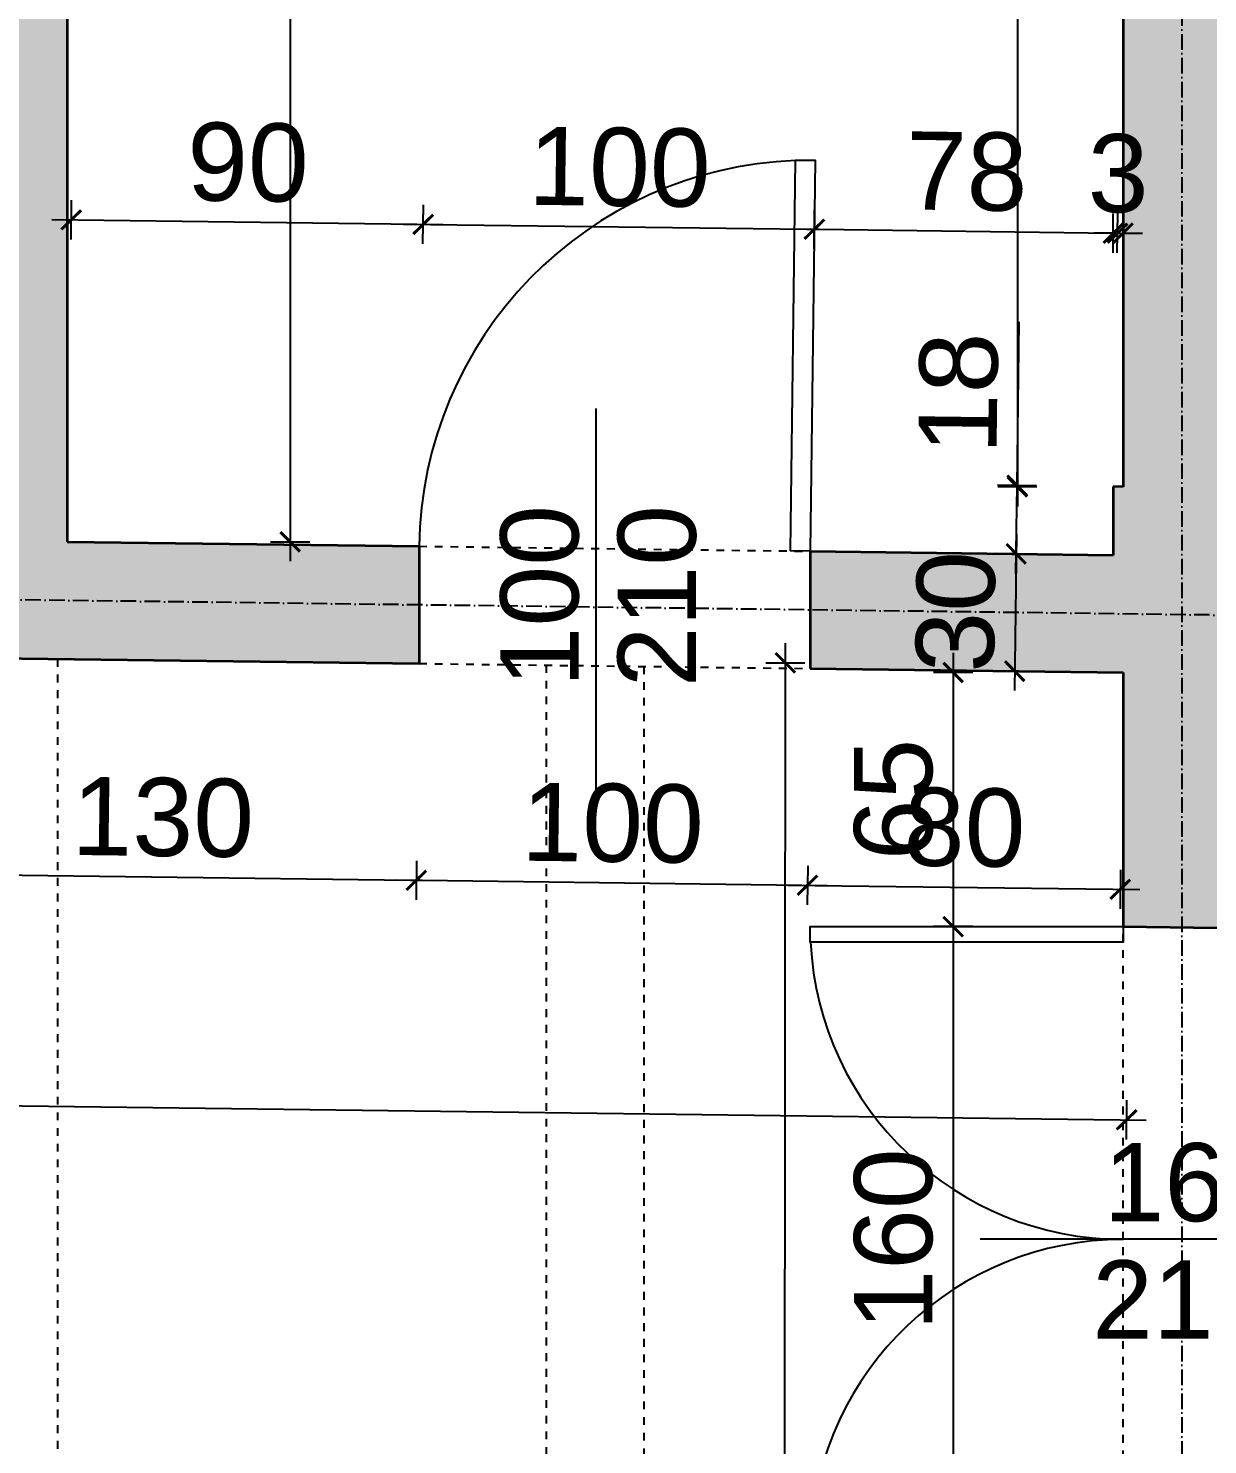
# Model space of a CAD drawing. Header units: inches. Extents: x -72385 to 39588, y -6525 to 66685.
# Drawn here: x -45649.8 to -45348.2, y 23209 to 23571.3 of the extents above; entities that cross this region are included whole.
import ezdxf

# ---------------------------------------------------------------- set-up
doc = ezdxf.new("R2010")
doc.units = ezdxf.units.IN
doc.header["$MEASUREMENT"] = 0
doc.linetypes.add('DashDot', pattern=[0.6, 0.4, -0.1, 0, -0.1])
doc.linetypes.add('Hidden', pattern=[0.4, 0.2, -0.2])
for name, color, linetype, lineweight in [('Врати', 251, 'Continuous', 25), ('Надписи врати', 252, 'Continuous', 25), ('Надписи коти вътрешни', 252, 'Continuous', 25), ('Оси', 252, 'DashDot', 25), ('Пунктир', 253, 'Hidden', 25), ('Разрезни линии', 7, 'Continuous', 35), ('Щрих стени', 254, 'Continuous', 25)]:
    doc.layers.add(name, color=color, linetype=linetype, lineweight=lineweight)
doc.styles.add('Arial Regular', font='arial.ttf')
doc.styles.get("Standard").update_dxf_attribs({"font": 'arial.ttf'})
doc.dimstyles.new('Annotative', dxfattribs={"dimscale": 0, "dimtxt": 20, "dimasz": 5, "dimexe": 5, "dimexo": 5, "dimgap": 5, "dimtad": 1, "dimdec": 0, "dimzin": 0, "dimdsep": 46, "dimtxsty": 'Standard', "dimblk": 'ARCHTICK', "dimcen": 5, "dimdle": 5, "dimadec": 0, "dimazin": 0, "dimtfac": 1, "dimtdec": 0, "dimtofl": 0, "dimtmove": 0, "dimatfit": 3, "dimldrblk": 'ARCHTICK', "dimfxl": 5, "dimfxlon": 1, "dimtolj": 1, "dimtzin": 0, "dimarcsym": 1})

# ---------------------------------------------------------------- blocks, each defined once
blk = doc.blocks.new('_ArchTick')
at = {"color": 0, "linetype": 'ByBlock', "const_width": 0.15}
blk.add_lwpolyline([(-0.5, -0.5), (0.5, 0.5)], dxfattribs=at)
blk = doc.blocks.new('*D2435')
at = {"layer": 'Defpoints', "color": 0, "ltscale": 50, "transparency": 16777216}
for p in [(-45548.79, 23521.12), (-45639.84, 23439.93), (-45549.84, 23438.79)]:
    blk.add_point(p, dxfattribs=at)
at = {"layer": 'Надписи коти вътрешни', "color": 0, "lineweight": -2, "ltscale": 50, "transparency": 16777216}
for p, q in [((-45638.85, 23517.27), (-45638.73, 23527.27)), ((-45548.85, 23516.12), (-45548.73, 23526.12)), ((-45643.79, 23522.33), (-45543.79, 23521.06))]:
    blk.add_line(p, q, dxfattribs=at)
at = {"layer": 'Надписи коти вътрешни', "color": 0, "lineweight": -2, "ltscale": 50, "transparency": 16777216, "xscale": 5, "yscale": 5, "zscale": 5}
for p, rotation in [((-45638.79, 23522.27), 179.2706286525507), ((-45548.79, 23521.12), 359.2706286525507)]:
    blk.add_blockref('_ArchTick', p, dxfattribs=dict(at, rotation=rotation))
at = {"layer": 'Надписи коти вътрешни', "color": 0, "ltscale": 50, "transparency": 16777216, "insert": (-45593.6, 23536.91), "char_height": 20, "attachment_point": 5, "rotation": 359.2706}
blk.add_mtext('\\A1;90', dxfattribs=at)
blk = doc.blocks.new('*D2436')
at = {"layer": 'Defpoints', "color": 0, "ltscale": 50, "transparency": 16777216}
for p in [(-45448.79, 23519.85), (-45549.84, 23438.79), (-45449.84, 23437.51)]:
    blk.add_point(p, dxfattribs=at)
at = {"layer": 'Надписи коти вътрешни', "color": 0, "lineweight": -2, "ltscale": 50, "transparency": 16777216}
for p, q in [((-45548.85, 23516.12), (-45548.73, 23526.12)), ((-45448.85, 23514.85), (-45448.73, 23524.85)), ((-45553.79, 23521.19), (-45443.79, 23519.79))]:
    blk.add_line(p, q, dxfattribs=at)
at = {"layer": 'Надписи коти вътрешни', "color": 0, "lineweight": -2, "ltscale": 50, "transparency": 16777216, "xscale": 5, "yscale": 5, "zscale": 5}
for p, rotation in [((-45548.79, 23521.12), 179.2706286525442), ((-45448.79, 23519.85), 359.2706286525442)]:
    blk.add_blockref('_ArchTick', p, dxfattribs=dict(at, rotation=rotation))
at = {"layer": 'Надписи коти вътрешни', "color": 0, "ltscale": 50, "transparency": 16777216, "insert": (-45498.6, 23535.7), "char_height": 20, "attachment_point": 5, "rotation": 359.2706}
blk.add_mtext('\\A1;100', dxfattribs=at)
blk = doc.blocks.new('*D2437')
at = {"layer": 'Defpoints', "color": 0, "ltscale": 50, "transparency": 16777216}
for p in [(-45371.25, 23518.86), (-45449.84, 23437.51), (-45372.34, 23436.49)]:
    blk.add_point(p, dxfattribs=at)
at = {"layer": 'Надписи коти вътрешни', "color": 0, "lineweight": -2, "ltscale": 50, "transparency": 16777216}
for p, q in [((-45448.82, 23514.88), (-45448.69, 23524.88)), ((-45371.32, 23513.86), (-45371.19, 23523.86)), ((-45453.75, 23519.95), (-45366.26, 23518.8))]:
    blk.add_line(p, q, dxfattribs=at)
at = {"layer": 'Надписи коти вътрешни', "color": 0, "lineweight": -2, "ltscale": 50, "transparency": 16777216, "xscale": 5, "yscale": 5, "zscale": 5}
for p, rotation in [((-45448.75, 23519.88), 179.2471032106159), ((-45371.25, 23518.86), 359.247103210616)]:
    blk.add_blockref('_ArchTick', p, dxfattribs=dict(at, rotation=rotation))
at = {"layer": 'Надписи коти вътрешни', "color": 0, "ltscale": 50, "transparency": 16777216, "insert": (-45409.81, 23534.58), "char_height": 20, "attachment_point": 5, "rotation": 359.2471}
blk.add_mtext('\\A1;78', dxfattribs=at)
blk = doc.blocks.new('*D2438')
at = {"layer": 'Defpoints', "color": 0, "ltscale": 50, "transparency": 16777216}
for p in [(-45639.84, 24007.48), (-45639.84, 23439.93), (-45582.82, 23439.93)]:
    blk.add_point(p, dxfattribs=at)
at = {"layer": 'Надписи коти вътрешни', "color": 0, "lineweight": -2, "ltscale": 50, "transparency": 16777216}
for p, q in [((-45582.82, 24012.48), (-45582.82, 23434.93)), ((-45587.82, 24007.48), (-45577.82, 24007.48)), ((-45587.82, 23439.93), (-45577.82, 23439.93))]:
    blk.add_line(p, q, dxfattribs=at)
at = {"layer": 'Надписи коти вътрешни', "color": 0, "lineweight": -2, "ltscale": 50, "transparency": 16777216, "xscale": 5, "yscale": 5, "zscale": 5}
for p, rotation in [((-45582.82, 24007.48), 90), ((-45582.82, 23439.93), 270)]:
    blk.add_blockref('_ArchTick', p, dxfattribs=dict(at, rotation=rotation))
at = {"layer": 'Надписи коти вътрешни', "color": 0, "ltscale": 50, "transparency": 16777216, "insert": (-45598.03, 23723.7), "char_height": 20, "attachment_point": 5, "rotation": 90}
blk.add_mtext('\\A1;568', dxfattribs=at)
blk = doc.blocks.new('*D2380')
at = {"layer": 'Defpoints', "color": 0, "ltscale": 50, "transparency": 16777216}
for p in [(-45679.84, 23410.44), (-45549.84, 23408.78), (-45550.54, 23353.35)]:
    blk.add_point(p, dxfattribs=at)
at = {"layer": 'Надписи коти вътрешни', "color": 0, "lineweight": -2, "ltscale": 50, "transparency": 16777216}
for p, q in [((-45680.48, 23360.01), (-45680.61, 23350.01)), ((-45550.48, 23358.35), (-45550.61, 23348.35)), ((-45685.54, 23355.07), (-45545.54, 23353.29))]:
    blk.add_line(p, q, dxfattribs=at)
at = {"layer": 'Надписи коти вътрешни', "color": 0, "lineweight": -2, "ltscale": 50, "transparency": 16777216, "xscale": 5, "yscale": 5, "zscale": 5}
for p, rotation in [((-45680.54, 23355.01), 179.270628652543), ((-45550.54, 23353.35), 359.2706286525431)]:
    blk.add_blockref('_ArchTick', p, dxfattribs=dict(at, rotation=rotation))
at = {"layer": 'Надписи коти вътрешни', "color": 0, "ltscale": 50, "transparency": 16777216, "insert": (-45615.35, 23369.4), "char_height": 20, "attachment_point": 5, "rotation": 359.2706}
blk.add_mtext('\\A1;130', dxfattribs=at)
blk = doc.blocks.new('*D2381')
at = {"layer": 'Defpoints', "color": 0, "ltscale": 50, "transparency": 16777216}
for p in [(-45549.84, 23408.78), (-45449.84, 23407.51), (-45450.54, 23352.08)]:
    blk.add_point(p, dxfattribs=at)
at = {"layer": 'Надписи коти вътрешни', "color": 0, "lineweight": -2, "ltscale": 50, "transparency": 16777216}
for p, q in [((-45550.48, 23358.35), (-45550.61, 23348.35)), ((-45450.48, 23357.08), (-45450.61, 23347.08)), ((-45555.54, 23353.42), (-45445.54, 23352.02))]:
    blk.add_line(p, q, dxfattribs=at)
at = {"layer": 'Надписи коти вътрешни', "color": 0, "lineweight": -2, "ltscale": 50, "transparency": 16777216, "xscale": 5, "yscale": 5, "zscale": 5}
for p, rotation in [((-45550.54, 23353.35), 179.2706286525504), ((-45450.54, 23352.08), 359.2706286525504)]:
    blk.add_blockref('_ArchTick', p, dxfattribs=dict(at, rotation=rotation))
at = {"layer": 'Надписи коти вътрешни', "color": 0, "ltscale": 50, "transparency": 16777216, "insert": (-45500.35, 23367.93), "char_height": 20, "attachment_point": 5, "rotation": 359.2706}
blk.add_mtext('\\A1;100', dxfattribs=at)
blk = doc.blocks.new('*D2382')
at = {"layer": 'Defpoints', "color": 0, "ltscale": 50, "transparency": 16777216}
for p in [(-45449.84, 23407.51), (-45369.84, 23406.49), (-45370.54, 23351.06)]:
    blk.add_point(p, dxfattribs=at)
at = {"layer": 'Надписи коти вътрешни', "color": 0, "lineweight": -2, "ltscale": 50, "transparency": 16777216}
for p, q in [((-45450.48, 23357.08), (-45450.61, 23347.08)), ((-45370.48, 23356.06), (-45370.61, 23346.06)), ((-45455.54, 23352.14), (-45365.54, 23351))]:
    blk.add_line(p, q, dxfattribs=at)
at = {"layer": 'Надписи коти вътрешни', "color": 0, "lineweight": -2, "ltscale": 50, "transparency": 16777216, "xscale": 5, "yscale": 5, "zscale": 5}
for p, rotation in [((-45450.54, 23352.08), 179.270628652549), ((-45370.54, 23351.06), 359.270628652549)]:
    blk.add_blockref('_ArchTick', p, dxfattribs=dict(at, rotation=rotation))
at = {"layer": 'Надписи коти вътрешни', "color": 0, "ltscale": 50, "transparency": 16777216, "insert": (-45410.35, 23366.78), "char_height": 20, "attachment_point": 5, "rotation": 359.2706}
blk.add_mtext('\\A1;80', dxfattribs=at)
blk = doc.blocks.new('*D2396')
at = {"layer": 'Defpoints', "color": 0, "ltscale": 50, "transparency": 16777216}
for p in [(-45570, 23409.04), (-45456.19, 23408.96), (-45570.41, 22839)]:
    blk.add_point(p, dxfattribs=at)
at = {"layer": 'Надписи коти вътрешни', "color": 0, "lineweight": -2, "ltscale": 50, "transparency": 16777216}
for p, q in [((-45456.6, 22833.92), (-45456.19, 23413.96)), ((-45461.19, 23408.96), (-45451.19, 23408.96)), ((-45461.6, 22838.92), (-45451.6, 22838.91))]:
    blk.add_line(p, q, dxfattribs=at)
at = {"layer": 'Надписи коти вътрешни', "color": 0, "lineweight": -2, "ltscale": 50, "transparency": 16777216, "xscale": 5, "yscale": 5, "zscale": 5}
for p, rotation in [((-45456.19, 23408.96), 89.9589558169174), ((-45456.6, 22838.92), 269.9589558169174)]:
    blk.add_blockref('_ArchTick', p, dxfattribs=dict(at, rotation=rotation))
at = {"layer": 'Надписи коти вътрешни', "color": 0, "ltscale": 50, "transparency": 16777216, "insert": (-45471.61, 23123.95), "char_height": 20, "attachment_point": 5, "rotation": 89.959}
blk.add_mtext('\\A1;570', dxfattribs=at)
blk = doc.blocks.new('*D8178')
at = {"layer": 'Defpoints', "color": 0, "ltscale": 50, "transparency": 16777216}
for p in [(-45368.92, 23292.08), (-47139.84, 23242.74), (-45369.84, 23220.2)]:
    blk.add_point(p, dxfattribs=at)
at = {"layer": 'Надписи коти вътрешни', "color": 0, "lineweight": -2, "ltscale": 50, "transparency": 16777216}
for p, q in [((-47138.99, 23309.61), (-47138.86, 23319.61)), ((-47143.92, 23314.67), (-45363.92, 23292.01)), ((-45368.99, 23287.08), (-45368.86, 23297.08))]:
    blk.add_line(p, q, dxfattribs=at)
at = {"layer": 'Надписи коти вътрешни', "color": 0, "lineweight": -2, "ltscale": 50, "transparency": 16777216, "xscale": 5, "yscale": 5, "zscale": 5}
for p, rotation in [((-47138.92, 23314.61), 179.2706286525473), ((-45368.92, 23292.08), 359.2706286525473)]:
    blk.add_blockref('_ArchTick', p, dxfattribs=dict(at, rotation=rotation))
at = {"layer": 'Надписи коти вътрешни', "color": 0, "ltscale": 50, "transparency": 16777216, "insert": (-46176.65, 23317.57), "char_height": 20, "attachment_point": 5, "rotation": 359.2706}
blk.add_mtext('\\A1;1770', dxfattribs=at)
blk = doc.blocks.new('*D2457')
at = {"layer": 'Defpoints', "color": 0, "ltscale": 50, "transparency": 16777216}
for p in [(-45369.84, 23406.49), (-45413.28, 23341.49), (-45369.84, 23341.49)]:
    blk.add_point(p, dxfattribs=at)
at = {"layer": 'Надписи коти вътрешни', "color": 0, "lineweight": -2, "ltscale": 50, "transparency": 16777216}
for p, q in [((-45413.28, 23411.49), (-45413.28, 23336.49)), ((-45408.28, 23406.49), (-45418.28, 23406.49)), ((-45408.28, 23341.49), (-45418.28, 23341.49))]:
    blk.add_line(p, q, dxfattribs=at)
at = {"layer": 'Надписи коти вътрешни', "color": 0, "lineweight": -2, "ltscale": 50, "transparency": 16777216, "xscale": 5, "yscale": 5, "zscale": 5}
for p, rotation in [((-45413.28, 23406.49), 90), ((-45413.28, 23341.49), 270)]:
    blk.add_blockref('_ArchTick', p, dxfattribs=dict(at, rotation=rotation))
at = {"layer": 'Надписи коти вътрешни', "color": 0, "ltscale": 50, "transparency": 16777216, "insert": (-45428.49, 23373.99), "char_height": 20, "attachment_point": 5, "rotation": 90}
blk.add_mtext('\\A1;65', dxfattribs=at)
blk = doc.blocks.new('*D2483')
at = {"layer": 'Defpoints', "color": 0, "ltscale": 50, "transparency": 16777216}
for p in [(-45369.84, 23341.49), (-45413.28, 23181.47), (-45369.84, 23181.47)]:
    blk.add_point(p, dxfattribs=at)
at = {"layer": 'Надписи коти вътрешни', "color": 0, "lineweight": -2, "ltscale": 50, "transparency": 16777216}
for p, q in [((-45413.28, 23346.49), (-45413.28, 23176.47)), ((-45408.28, 23341.49), (-45418.28, 23341.49)), ((-45408.28, 23181.47), (-45418.28, 23181.47))]:
    blk.add_line(p, q, dxfattribs=at)
at = {"layer": 'Надписи коти вътрешни', "color": 0, "lineweight": -2, "ltscale": 50, "transparency": 16777216, "xscale": 5, "yscale": 5, "zscale": 5}
for p, rotation in [((-45413.28, 23341.49), 90), ((-45413.28, 23181.47), 270)]:
    blk.add_blockref('_ArchTick', p, dxfattribs=dict(at, rotation=rotation))
at = {"layer": 'Надписи коти вътрешни', "color": 0, "ltscale": 50, "transparency": 16777216, "insert": (-45428.49, 23261.48), "char_height": 20, "attachment_point": 5, "rotation": 90}
blk.add_mtext('\\A1;160', dxfattribs=at)
blk = doc.blocks.new('*D2487')
at = {"layer": 'Defpoints', "color": 0, "ltscale": 50, "transparency": 16777216}
for p in [(-45369.84, 23959.04), (-45396.85, 23453.99), (-45369.61, 23453.99)]:
    blk.add_point(p, dxfattribs=at)
at = {"layer": 'Надписи коти вътрешни', "color": 0, "lineweight": -2, "ltscale": 50, "transparency": 16777216}
for p, q in [((-45396.85, 23964.04), (-45396.85, 23448.99)), ((-45391.85, 23959.04), (-45401.85, 23959.04)), ((-45391.85, 23453.99), (-45401.85, 23453.99))]:
    blk.add_line(p, q, dxfattribs=at)
at = {"layer": 'Надписи коти вътрешни', "color": 0, "lineweight": -2, "ltscale": 50, "transparency": 16777216, "xscale": 5, "yscale": 5, "zscale": 5}
for p, rotation in [((-45396.85, 23959.04), 90), ((-45396.85, 23453.99), 270)]:
    blk.add_blockref('_ArchTick', p, dxfattribs=dict(at, rotation=rotation))
at = {"layer": 'Надписи коти вътрешни', "color": 0, "ltscale": 50, "transparency": 16777216, "insert": (-45412.06, 23706.52), "char_height": 20, "attachment_point": 5, "rotation": 90}
blk.add_mtext('\\A1;505', dxfattribs=at)
blk = doc.blocks.new('*D7406')
at = {"layer": 'Defpoints', "color": 0, "ltscale": 50, "transparency": 16777216}
for p in [(-45396.95, 23454.34), (-45372.11, 23454.02), (-45372.34, 23436.53)]:
    blk.add_point(p, dxfattribs=at)
at = {"layer": 'Надписи коти вътрешни', "color": 0, "lineweight": -2, "ltscale": 50, "transparency": 16777216}
for p, q in [((-45396.95, 23454.34), (-45396.42, 23496.15)), ((-45391.95, 23454.28), (-45401.95, 23454.4)), ((-45397.24, 23431.84), (-45396.95, 23454.34)), ((-45392.17, 23436.78), (-45402.17, 23436.91))]:
    blk.add_line(p, q, dxfattribs=at)
at = {"layer": 'Надписи коти вътрешни', "color": 0, "lineweight": -2, "ltscale": 50, "transparency": 16777216, "xscale": 5, "yscale": 5, "zscale": 5}
for p, rotation in [((-45396.95, 23454.34), 89.2706286524607), ((-45397.17, 23436.84), 269.2706286524607)]:
    blk.add_blockref('_ArchTick', p, dxfattribs=dict(at, rotation=rotation))
at = {"layer": 'Надписи коти вътрешни', "color": 0, "ltscale": 50, "transparency": 16777216, "insert": (-45411.86, 23477.94), "char_height": 20, "attachment_point": 5, "rotation": 89.2706}
blk.add_mtext('\\A1;18', dxfattribs=at)
blk = doc.blocks.new('*D2495')
at = {"layer": 'Defpoints', "color": 0, "ltscale": 50, "transparency": 16777216}
for p in [(-45372.34, 23518.86), (-45372.34, 23454.03), (-45369.84, 23454)]:
    blk.add_point(p, dxfattribs=at)
at = {"layer": 'Надписи коти вътрешни', "color": 0, "lineweight": -2, "ltscale": 50, "transparency": 16777216}
for p, q in [((-45372.34, 23513.86), (-45372.34, 23523.86)), ((-45369.84, 23513.86), (-45369.84, 23523.86)), ((-45372.34, 23518.86), (-45377.34, 23518.86)), ((-45369.84, 23518.86), (-45364.84, 23518.86))]:
    blk.add_line(p, q, dxfattribs=at)
at = {"layer": 'Надписи коти вътрешни', "color": 0, "lineweight": -2, "ltscale": 50, "transparency": 16777216, "xscale": 5, "yscale": 5, "zscale": 5}
blk.add_blockref('_ArchTick', (-45372.34, 23518.86), dxfattribs=at)
at = {"layer": 'Надписи коти вътрешни', "color": 0, "lineweight": -2, "ltscale": 50, "transparency": 16777216, "xscale": 5, "yscale": 5, "zscale": 5, "rotation": 180}
blk.add_blockref('_ArchTick', (-45369.84, 23518.86), dxfattribs=at)
at = {"layer": 'Надписи коти вътрешни', "color": 0, "ltscale": 50, "transparency": 16777216, "insert": (-45371.09, 23534.08), "char_height": 20, "attachment_point": 5}
blk.add_mtext('\\A1;3', dxfattribs=at)
blk = doc.blocks.new('*D7405')
at = {"layer": 'Defpoints', "color": 0, "ltscale": 10, "transparency": 16777216}
for p in [(-45427.5, 23437.23), (-45427.88, 23407.23), (-45397.55, 23406.84)]:
    blk.add_point(p, dxfattribs=at)
at = {"layer": 'Надписи коти вътрешни', "color": 0, "lineweight": -2, "ltscale": 10, "transparency": 16777216}
for p, q in [((-45397.11, 23441.84), (-45397.62, 23401.85)), ((-45402.17, 23436.91), (-45392.17, 23436.78)), ((-45402.55, 23406.91), (-45392.55, 23406.78))]:
    blk.add_line(p, q, dxfattribs=at)
at = {"layer": 'Надписи коти вътрешни', "color": 0, "lineweight": -2, "ltscale": 10, "transparency": 16777216, "xscale": 5, "yscale": 5, "zscale": 5}
for p, rotation in [((-45397.17, 23436.84), 89.27062865254915), ((-45397.55, 23406.84), 269.2706286525491)]:
    blk.add_blockref('_ArchTick', p, dxfattribs=dict(at, rotation=rotation))
at = {"layer": 'Надписи коти вътрешни', "color": 0, "ltscale": 10, "transparency": 16777216, "insert": (-45412.58, 23422.04), "char_height": 20, "attachment_point": 5, "rotation": 89.2706}
blk.add_mtext('\\A1;30', dxfattribs=at)

msp = doc.modelspace()

# ---------------------------------------------------------------- hatches: boundary and pattern name
at = {"layer": 'Щрих стени', "ltscale": 10}
h = msp.add_hatch(color=256, dxfattribs=at)
h.dxf.hatch_style = 1
h.paths.add_polyline_path([(-48702.34, 22246.32), (-48667.34, 22245.87), (-48667.34, 22280.88), (-48702.34, 22281.32)])
h.paths.add_polyline_path([(-48367.34, 22322.06), (-48402.34, 22322.51), (-48402.34, 22242.5), (-48367.34, 22242.05)])
h.paths.add_polyline_path([(-48102.34, 22273.68), (-48102.34, 22238.68), (-48067.34, 22238.24), (-48067.34, 22273.24)])
h.paths.add_polyline_path([(-47802.34, 22234.86), (-47767.34, 22234.42), (-47767.34, 22314.42), (-47802.34, 22314.87)])
h.paths.add_polyline_path([(-47809.84, 22842.51), (-47834.84, 22842.82), (-47834.84, 22807.82), (-47809.84, 22807.5), (-47759.84, 22806.87), (-47759.84, 22896.87), (-47809.84, 22897.51)])
h.paths.add_polyline_path([(-48409.84, 22815.14), (-48359.84, 22814.51), (-48359.84, 22904.51), (-48409.84, 22905.15)])
h.paths.add_polyline_path([(-47347.34, 23021.63), (-47347.34, 23051.64), (-48824.84, 23070.45), (-48824.84, 23040.44)])
h.paths.add_polyline_path([(-47139.84, 23053.99), (-47202.34, 23054.79), (-47202.34, 23049.79), (-47257.34, 23050.49), (-47257.34, 23020.49), (-47202.34, 23019.79), (-47202.34, 22849.77), (-47212.34, 22849.9), (-47212.34, 22829.9), (-47202.34, 22829.77), (-47202.34, 22262.23), (-47502.34, 22266.05), (-47502.34, 22231.04), (-47137.34, 22226.4), (-47137.34, 22306.4), (-47139.84, 22306.43), (-47139.84, 22828.98), (-46989.84, 22827.07), (-46989.84, 22857.07), (-47119.84, 22858.72), (-47119.84, 22868.73), (-47139.84, 22868.98)])
h.paths.add_polyline_path([(-47202.34, 23499.83), (-47202.34, 23459.82), (-47407.34, 23462.43), (-47407.34, 23432.43), (-47202.34, 23429.82), (-47202.34, 23214.8), (-47139.84, 23214.01), (-47139.84, 23429.03), (-46749.84, 23424.06), (-46749.84, 23454.06), (-47139.84, 23459.03), (-47139.84, 23499.03)])
h.paths.add_polyline_path([(-47139.84, 23981.57), (-47137.34, 23981.54), (-47137.34, 24061.54), (-47202.34, 24062.37), (-47202.34, 23589.83), (-47139.84, 23589.04)])
h.paths.add_polyline_path([(-47809.84, 23467.56), (-47974.84, 23469.66), (-47974.84, 23439.66), (-47834.84, 23437.87), (-47834.84, 23407.82), (-47809.84, 23407.5), (-47809.84, 23407.5), (-47759.84, 23406.87), (-47759.84, 23436.92), (-47567.34, 23434.47), (-47567.34, 23464.47), (-47759.84, 23466.92), (-47759.84, 23496.87), (-47769.84, 23497), (-47769.84, 23989.59), (-47767.34, 23989.56), (-47767.34, 24069.57), (-47802.34, 24070.01), (-47802.34, 23990), (-47799.84, 23989.97), (-47799.84, 23497.38), (-47809.84, 23497.51)])
h.paths.add_polyline_path([(-46837.34, 24057.73), (-46872.34, 24058.17), (-46872.34, 23973.16), (-46842.34, 23972.78), (-46842.34, 23992.78), (-46837.34, 23992.72)])
h.paths.add_polyline_path([(-46539.84, 23816.42), (-46379.84, 23814.38), (-46379.84, 23419.35), (-46339.84, 23418.84), (-46339.84, 23448.84), (-46349.84, 23448.97), (-46349.84, 23814), (-46159.84, 23811.58), (-46159.84, 23446.55), (-46179.84, 23446.81), (-46179.84, 23416.8), (-46089.84, 23415.66), (-46089.84, 23445.66), (-46129.84, 23446.17), (-46129.84, 23841.2), (-46539.84, 23846.42), (-46539.84, 24006.43), (-46537.34, 24006.4), (-46537.34, 24073.91), (-46572.34, 24074.35), (-46572.34, 24006.85), (-46569.84, 24006.82), (-46569.84, 23471.77), (-46589.84, 23472.03), (-46589.84, 23452.03), (-46649.84, 23452.79), (-46649.84, 23422.79), (-46539.84, 23421.39)])
h.paths.add_polyline_path([(-45939.84, 23998.8), (-45937.34, 23998.76), (-45937.34, 24066.27), (-45972.34, 24066.72), (-45972.34, 23999.21), (-45969.84, 23999.18), (-45969.84, 23444.13), (-45989.84, 23444.39), (-45989.84, 23414.39), (-45909.84, 23413.37), (-45909.84, 23443.37), (-45919.84, 23443.5), (-45919.84, 23463.5), (-45939.84, 23463.75), (-45939.84, 23563.76), (-45909.84, 23563.38), (-45909.84, 23578.38), (-45939.84, 23578.76), (-45939.84, 23668.77), (-45804.84, 23667.05), (-45804.84, 23577.04), (-45809.84, 23577.11), (-45809.84, 23562.11), (-45804.84, 23562.04), (-45804.84, 23442.03), (-45809.84, 23442.1), (-45809.84, 23412.09), (-45779.84, 23411.71), (-45779.84, 23441.71), (-45789.84, 23441.84), (-45789.84, 23666.86), (-45779.84, 23666.73), (-45779.84, 23681.73), (-45939.84, 23683.77)])
h.paths.add_polyline_path([(-45679.84, 23440.44), (-45679.84, 23410.44), (-45549.84, 23408.78), (-45549.84, 23438.79), (-45639.84, 23439.93), (-45639.84, 24007.48), (-45637.34, 24007.45), (-45637.34, 24042.45), (-45672.34, 24042.89), (-45672.34, 24007.89), (-45669.84, 24007.86), (-45669.84, 23680.33), (-45679.84, 23680.46), (-45679.84, 23665.46), (-45669.84, 23665.33), (-45669.84, 23440.31)])
h.paths.add_polyline_path([(-46159.84, 24001.6), (-46129.84, 24001.21), (-46129.84, 24068.72), (-46159.84, 24069.1)], flags=17)
h.paths.add_polyline_path([(-46349.84, 24071.52), (-46379.84, 24071.9), (-46379.84, 24004.4), (-46349.84, 24004.02)], flags=17)
h = msp.add_hatch(color=256, dxfattribs=at)
h.dxf.hatch_style = 1
h.paths.add_polyline_path([(-45319.84, 23453.36), (-45339.84, 23453.61), (-45339.84, 23958.65), (-45337.34, 23958.62), (-45337.34, 24038.63), (-45372.34, 24039.08), (-45372.34, 23959.07), (-45369.84, 23959.04), (-45369.84, 23454), (-45372.34, 23454.03), (-45372.34, 23436.53), (-45449.84, 23437.51), (-45449.84, 23407.51), (-45369.84, 23406.49), (-45369.84, 23341.49), (-45339.84, 23341.1), (-45339.84, 23406.11), (-45139.84, 23403.56), (-45139.84, 23433.57), (-45319.84, 23435.86)])
h.paths.add_polyline_path([(-44729.84, 23458.3), (-44779.84, 23458.94), (-44779.84, 23428.98), (-44979.84, 23431.53), (-44979.84, 23401.53), (-44779.84, 23398.98), (-44779.84, 23368.93), (-44729.84, 23368.29), (-44729.84, 23398.34), (-44179.84, 23391.34), (-44179.84, 23361.29), (-44129.84, 23360.66), (-44129.84, 23390.71), (-43699.84, 23385.23), (-43699.84, 23415.23), (-44129.84, 23420.71), (-44129.84, 23450.66), (-44139.84, 23450.79), (-44139.84, 23943.38), (-44137.34, 23943.35), (-44137.34, 24023.35), (-44172.34, 24023.8), (-44172.34, 23943.79), (-44169.84, 23943.76), (-44169.84, 23451.17), (-44204.84, 23451.62), (-44204.84, 23421.66), (-44729.84, 23428.35)])
h.paths.add_polyline_path([(-44737.34, 24030.99), (-44772.34, 24031.44), (-44772.34, 23951.43), (-44737.34, 23950.98)])
h.paths.add_polyline_path([(-45037.34, 24034.81), (-45072.34, 24035.26), (-45072.34, 24000.25), (-45037.34, 23999.81)])
h.paths.add_polyline_path([(-44437.34, 24027.17), (-44472.34, 24027.62), (-44472.34, 23992.61), (-44437.34, 23992.17)])
h.paths.add_polyline_path([(-43837.34, 24019.53), (-43872.34, 24019.98), (-43872.34, 23984.98), (-43837.34, 23984.53)], flags=17)
h.paths.add_polyline_path([(-43507.34, 24015.33), (-43572.34, 24016.16), (-43572.34, 23936.15), (-43554.84, 23935.93), (-43554.84, 23443.34), (-43579.84, 23443.66), (-43579.84, 23413.71), (-43609.84, 23414.09), (-43609.84, 23384.09), (-43579.84, 23383.7), (-43579.84, 23353.65), (-43499.84, 23352.63), (-43499.84, 23382.69), (-43064.84, 23377.15), (-43064.84, 23407.15), (-43499.84, 23412.69), (-43499.84, 23442.64), (-43524.84, 23442.96), (-43524.84, 23935.55), (-43507.34, 23935.33)])
h.paths.add_polyline_path([(-43207.34, 24011.51), (-43242.34, 24011.96), (-43242.34, 23976.96), (-43207.34, 23976.51)], flags=17)
h.paths.add_polyline_path([(-42709.84, 23402.63), (-42899.84, 23405.05), (-42899.84, 23435), (-42909.84, 23435.13), (-42909.84, 23927.72), (-42907.34, 23927.69), (-42907.34, 24007.69), (-42942.34, 24008.14), (-42942.34, 23928.13), (-42939.84, 23928.1), (-42939.84, 23435.51), (-42974.84, 23435.96), (-42974.84, 23376), (-42949.84, 23375.68), (-42949.84, 23345.63), (-42899.84, 23345), (-42899.84, 23375.05), (-42709.84, 23372.63)])

# ---------------------------------------------------------------- linework, layer by layer
at = {"layer": 'Врати', "ltscale": 50}
for points in [[(-45449.84, 23437.51), (-45454.84, 23437.58), (-45453.56, 23537.57), (-45448.56, 23537.5)], [(-45369.84, 23341.49), (-45369.84, 23337.49), (-45449.84, 23337.49), (-45449.84, 23341.49)]]:
    msp.add_lwpolyline(points, close=True, dxfattribs=at)
for centre, radius, start, end in [((-45449.84, 23437.51), 100, 92.1366, 179.2706), ((-45369.84, 23341.49), 80.01, 182.866, 270), ((-45369.84, 23181.47), 80.01, 90, 177.134)]:
    msp.add_arc(centre, radius, start, end, dxfattribs=at)
at = {"layer": 'Надписи врати', "ltscale": 50}
for p, q in [((-45504.56, 23374.06), (-45504.56, 23474.06)), ((-45406.4, 23261.62), (-45306.4, 23261.62))]:
    msp.add_line(p, q, dxfattribs=at)
at = {"layer": 'Оси', "ltscale": 10}
for p, q in [((-45354.84, 24521.39), (-45354.84, 21721.16)), ((-39839.84, 23351.09), (-52799.84, 23516.08))]:
    msp.add_line(p, q, dxfattribs=at)
at = {"layer": 'Пунктир', "ltscale": 10}
for p, q in [((-45549.83, 23438.79), (-45449.84, 23437.51)), ((-45642.34, 23409.96), (-45642.34, 22839.92)), ((-45549.84, 23408.78), (-45449.84, 23407.51)), ((-45517.34, 23408.37), (-45517.34, 22838.32)), ((-45492.34, 23408.05), (-45492.34, 22838.01)), ((-45369.84, 23181.47), (-45369.84, 23341.49))]:
    msp.add_line(p, q, dxfattribs=at)
at = {"layer": 'Разрезни линии', "ltscale": 50}
for p, q in [((-45639.84, 24007.48), (-45639.84, 23439.93)), ((-45369.84, 23959.04), (-45369.84, 23454)), ((-45372.34, 23454.03), (-45372.34, 23436.53)), ((-45369.84, 23454), (-45372.34, 23454.03)), ((-45639.84, 23439.93), (-45549.84, 23438.79)), ((-45549.84, 23438.79), (-45549.84, 23408.78)), ((-45449.84, 23437.51), (-45372.34, 23436.53)), ((-45449.84, 23437.51), (-45449.84, 23407.51)), ((-45679.84, 23410.44), (-45549.84, 23408.78)), ((-45449.84, 23407.51), (-45369.84, 23406.49)), ((-45369.84, 23406.49), (-45369.84, 23341.49)), ((-45369.84, 23341.49), (-45339.84, 23341.1))]:
    msp.add_line(p, q, dxfattribs=at)

# ---------------------------------------------------------------- texts
at = {"layer": 'Надписи врати', "ltscale": 100, "char_height": 20, "width": 180.4891, "attachment_point": 1, "rotation": 90, "style": 'Arial Regular'}
for s, insert in [('100', (-45529.08, 23402.72)), ('210', (-45499.08, 23402.72))]:
    msp.add_mtext(s, dxfattribs=dict(at, insert=insert))
at = {"layer": 'Надписи врати', "ltscale": 100, "char_height": 20, "width": 180.4891, "attachment_point": 1, "style": 'Arial Regular'}
for s, insert in [('160', (-45374.82, 23286.13)), ('210', (-45377.73, 23256.13))]:
    msp.add_mtext(s, dxfattribs=dict(at, insert=insert))

# ---------------------------------------------------------------- dimensions: what is measured, and where the dimension line sits
at = {"layer": 'Надписи коти вътрешни', "ltscale": 50}
for base, p1, p2, picture, middle in [((-45582.82, 23439.93), (-45639.84, 24007.48), (-45639.84, 23439.93), '*D2438', (-45598.03, 23723.7)), ((-45396.85, 23453.99), (-45369.84, 23959.04), (-45369.61, 23453.99), '*D2487', (-45412.06, 23706.52)), ((-45413.28, 23341.49), (-45369.84, 23406.49), (-45369.84, 23341.49), '*D2457', (-45428.49, 23373.99)), ((-45413.28, 23181.47), (-45369.84, 23341.49), (-45369.84, 23181.47), '*D2483', (-45428.49, 23261.48))]:
    dim = msp.add_linear_dim(base=base, p1=p1, p2=p2, angle=90, dimstyle='Annotative', override={"dimscale": 0, "dimtix": 0, "dimtofl": 0, "dimtmove": 0, "dimatfit": 3}, dxfattribs=at)
    dim.commit()
    dim.dimension.update_dxf_attribs({"geometry": picture, "text_midpoint": middle})
for p1, p2, distance, picture, middle in [((-45639.84, 23439.93), (-45549.84, 23438.79), 82.34, '*D2435', (-45593.6, 23536.91)), ((-45549.84, 23438.79), (-45449.84, 23437.51), 82.34, '*D2436', (-45498.6, 23535.7)), ((-45449.84, 23437.51), (-45372.34, 23436.49), 82.38, '*D2437', (-45409.81, 23534.58)), ((-45570.41, 22839), (-45570, 23409.04), -113.81, '*D2396', (-45471.61, 23123.95)), ((-45679.84, 23410.44), (-45549.84, 23408.78), -55.44, '*D2380', (-45615.35, 23369.4)), ((-45549.84, 23408.78), (-45449.84, 23407.51), -55.44, '*D2381', (-45500.35, 23367.93)), ((-45449.84, 23407.51), (-45369.84, 23406.49), -55.44, '*D2382', (-45410.35, 23366.78))]:
    dim = msp.add_aligned_dim(p1=p1, p2=p2, distance=distance, dimstyle='Annotative', override={"dimscale": 0, "dimtix": 0, "dimtofl": 0, "dimtmove": 0, "dimatfit": 3}, dxfattribs=at)
    dim.commit()
    dim.dimension.update_dxf_attribs({"geometry": picture, "text_midpoint": middle})
dim = msp.add_linear_dim(base=(-45372.33731907, 23518.86316303), p1=(-45369.83731907, 23453.99599774), p2=(-45372.33731907, 23454.02782429), dimstyle='Annotative', override={"dimscale": 0, "dimtix": 0, "dimtofl": 0, "dimtmove": 0, "dimatfit": 3}, dxfattribs=at)
dim.commit()
dim.dimension.update_dxf_attribs({"geometry": '*D2495', "text_midpoint": (-45371.08731907, 23518.86316303), "dimtype": 128})
for base, p1, p2, angle, picture, middle in [((-45396.95, 23454.34), (-45372.34, 23436.53), (-45372.11, 23454.02), 89.2706, '*D7406', (-45396.65, 23477.74)), ((-45368.92, 23292.08), (-47139.84, 23242.74), (-45369.84, 23220.2), 359.2706, '*D8178', (-46176.84, 23302.36))]:
    dim = msp.add_linear_dim(base=base, p1=p1, p2=p2, angle=angle, dimstyle='Annotative', override={"dimscale": 0, "dimtix": 0, "dimtofl": 0, "dimtmove": 0, "dimatfit": 3}, dxfattribs=at)
    dim.commit()
    dim.dimension.update_dxf_attribs({"geometry": picture, "text_midpoint": middle, "dimtype": 129})
at = {"layer": 'Надписи коти вътрешни', "ltscale": 10}
dim = msp.add_linear_dim(base=(-45397.55, 23406.84), p1=(-45427.5, 23437.23), p2=(-45427.88, 23407.23), angle=269.2706, dimstyle='Annotative', override={"dimscale": 0, "dimtix": 0, "dimtofl": 0, "dimtmove": 0, "dimatfit": 3}, dxfattribs=at)
dim.commit()
dim.dimension.update_dxf_attribs({"geometry": '*D7405', "text_midpoint": (-45397.36, 23421.84), "dimtype": 129})

doc.saveas('drawing.dxf')
